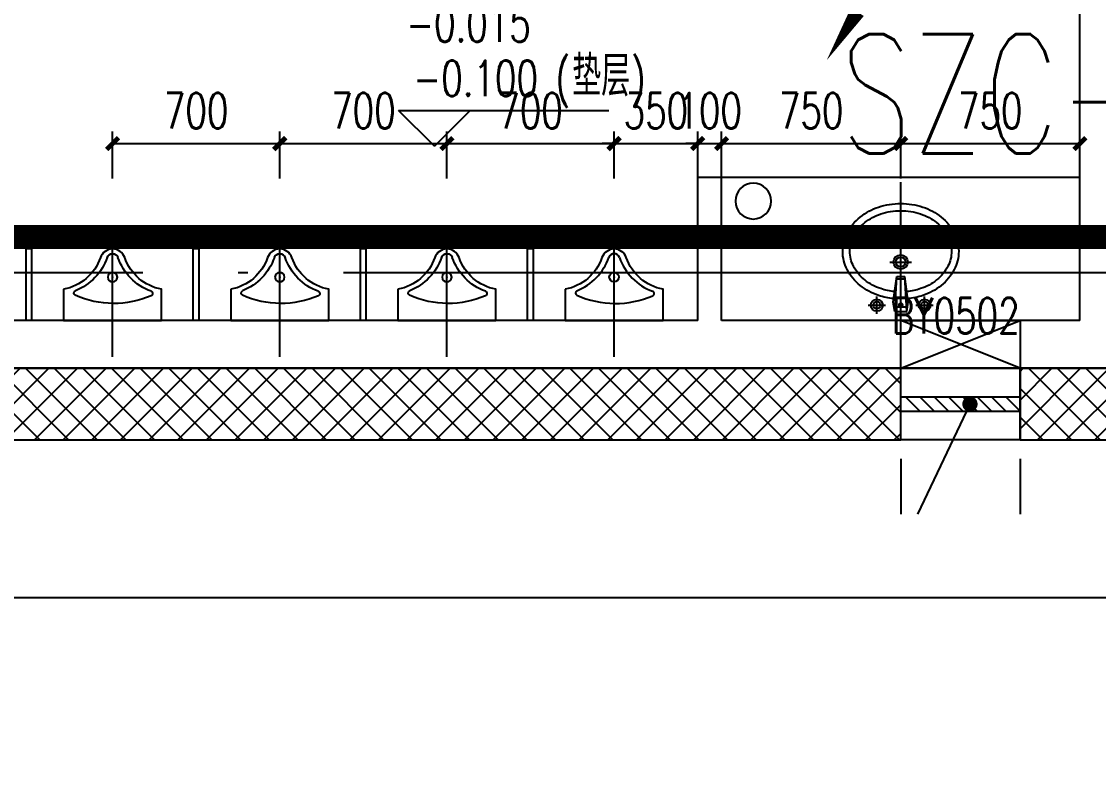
# Model space of a CAD drawing. Extents: x -222544 to -13848, y -31368 to 85559.
# Drawn here: x -47825 to -43316, y -25559 to -22438 of the extents above; entities that cross this region are included whole.
import ezdxf
from ezdxf.enums import TextEntityAlignment as Align
from ezdxf.xclip import XClip

# ---------------------------------------------------------------- set-up
doc = ezdxf.new("R2010")
doc.units = 0
doc.header["$LTSCALE"] = 1000
doc.header["$MEASUREMENT"] = 0
doc.header["$XCLIPFRAME"] = 0
for name, pattern in [('10平面$0$10平面$1$DOTE', [2.42, 2, -0.2, 0.02, -0.2]), ('10平面$0$CENTER', [2, 1.25, -0.25, 0.25, -0.25]), ('10平面$0$DASH', [0.35, 0.25, -0.1]), ('10平面$0$DOTE', [2.42, 2, -0.2, 0.02, -0.2])]:
    doc.linetypes.add(name, pattern=pattern)
doc.layers.get('Defpoints').update_dxf_attribs({"color": 210})
for name, color, linetype in [('10平面$0$10平面$1$A-AXIS-DOTE', 14, '10平面$0$10平面$1$DOTE'), ('10平面$0$A-AXIS-DOTE', 14, '10平面$0$DOTE'), ('10平面$0$A-AXIS-DP', 126, 'Continuous'), ('10平面$0$A-AXIS-SYMB', 3, 'Continuous'), ('10平面$0$A-LIN-V', 9, 'Continuous'), ('10平面$0$A-WC', 223, 'Continuous'), ('10平面$0$A-WINDOW', 140, 'Continuous'), ('10平面$0$A-云线（根据审图意见修改）', 4, 'Continuous'), ('10平面$0$AS-WALL', 40, 'Continuous'), ('10平面$0$AS-结构边线层', 200, 'Continuous'), ('10平面$0$DIM_ELEV', 3, 'Continuous'), ('10平面$0$DIM_SYMB', 3, 'Continuous'), ('10平面$0$PUB_HATCH', 8, 'Continuous'), ('10平面$0$PUB_TEXT', 7, 'Continuous'), ('10平面$0$建-墙-幕', 4, 'Continuous'), ('10平面$0$建-标高', 3, 'Continuous'), ('10平面$0$建-门窗编号', 7, 'Continuous'), ('A-AXIS-DP', 126, 'Continuous'), ('A-WINDOW', 140, 'Continuous'), ('DIM_SYMB', 3, 'Continuous')]:
    doc.layers.add(name, color=color, linetype=linetype)
doc.layers.add('10平面$0$THIN', color=7, linetype='Continuous', lineweight=0)
doc.layers.add('10平面$0$柱间支撑', color=6, linetype='10平面$0$CENTER', lineweight=0)
doc.styles.add('10平面$0$_TCH_DIM_T3', font='SIMPLEX', dxfattribs={"width": 0.705882, "bigfont": 'GBCBIG'})
doc.styles.add('10平面$0$A-STANDARD', font='SIMPLEX', dxfattribs={"bigfont": 'GBCBIG'})
doc.styles.add('10平面$0$A-WIN-LABEL', font='SIMPLEX', dxfattribs={"bigfont": 'GBCBIG'})
doc.styles.add('10平面$0$TSSD_Rein', font='tj-romans1.shx', dxfattribs={"width": 0.7, "bigfont": 'tj-hztxt.shx'})
doc.styles.add('_TCH_DIM_T3', font='SIMPLEX', dxfattribs={"width": 0.705882, "bigfont": 'GBCBIG'})
doc.dimstyles.new('10平面$0$_TCH_ARCH&&80', dxfattribs={"dimtxt": 238, "dimasz": 80, "dimexe": 80, "dimexo": 80, "dimgap": 101, "dimtad": 1, "dimdec": 0, "dimzin": 0, "dimdsep": 46, "dimtxsty": '10平面$0$_TCH_DIM_T3', "dimblk": '10平面$0$_ArchTick', "dimcen": 0.09, "dimclrt": 7, "dimazin": 2, "dimtfac": 1, "dimtdec": 0, "dimtix": 1, "dimtmove": 2, "dimatfit": 3, "dimfxl": 0, "dimtolj": 1, "dimtzin": 0, "dimarcsym": 0})
doc.dimstyles.new('_TCH_ARCH&&50', dxfattribs={"dimtxt": 148.75, "dimasz": 50, "dimexe": 50, "dimexo": 50, "dimgap": 63.125, "dimtad": 1, "dimdec": 0, "dimzin": 0, "dimdsep": 46, "dimtxsty": '_TCH_DIM_T3', "dimblk": 'ARCHTICK', "dimcen": 0.09, "dimclrt": 7, "dimazin": 2, "dimtfac": 1, "dimtdec": 0, "dimtix": 1, "dimtmove": 2, "dimatfit": 3, "dimfxl": 0, "dimtolj": 1, "dimtzin": 0, "dimarcsym": 0})
pattern_1 = [(45, (60, 0), (-60.000061, 60.000061), []), (135, (60, 0), (-60.000061, -60.000061), [])]

# ---------------------------------------------------------------- blocks, each defined once
blk = doc.blocks.new('10平面$0$dote')
at = {"layer": '10平面$0$A-AXIS-DOTE', "ltscale": 2}
for p, q in [((-43117.8, -169748.9), (-43117.8, -75950)), ((98696.4, -255900), (-97273.6, -255900))]:
    blk.add_line(p, q, dxfattribs=at)
blk.add_lwpolyline([(-94568.7, -243562.8), (-72924.8, -176855.6)], dxfattribs=at)
blk = doc.blocks.new('10平面$0$$lvtry$00000224')
at = {"color": 0}
for p, q in [((-362.5, 0), (-362.5, -300)), ((-337.5, 0), (-362.5, 0)), ((-337.5, 0), (-337.5, -300)), ((337.5, 0), (337.5, -300)), ((362.5, 0), (337.5, 0)), ((362.5, 0), (362.5, -300)), ((-337.5, -300), (-362.5, -300)), ((362.5, -300), (337.5, -300))]:
    blk.add_line(p, q, dxfattribs=at)
at = {"color": 0, "elevation": 0}
blk.add_lwpolyline([(-205, -130.7), (-205, 0), (205, 0), (205, -130.7, 0.268068), (50.8, -263.5, -0.317765), (0, -299.6, -0.317765), (-50.8, -263.5, 0.268068)], format="xyb", close=True, dxfattribs=at)
at = {"color": 0}
blk.add_circle((0, -181.6, 0), 20, dxfattribs=at)
for centre, radius, start, end in [((5.1, -466.4, 0), 395, 66.6675, 114.1084), ((-152.2, -115, 0), 10, 114.1084, 248.1394), ((-242.8, -340.9, 0), 233.4, 19.2639, 68.1394), ((242.8, -340.9, 0), 233.4, 110.4941, 160.7361), ((157.6, -112.9, 0), 10, 290.4941, 66.6675), ((0.2, -256, 0), 24, 199.2639, 269.4998), ((-0.2, -256, 0), 24, 270.5002, 340.7361)]:
    blk.add_arc(centre, radius, start, end, dxfattribs=at)
blk.add_point((0, -181.6, 0), dxfattribs=at)
at = {"layer": '10平面$0$A-AXIS-DOTE'}
blk.add_lwpolyline([(0, 152.7), (0, -367.3)], dxfattribs=at)
blk = doc.blocks.new('10平面$0$小便器')
at = {"layer": '10平面$0$A-WC', "xscale": -1, "rotation": 89.99999999999999}
blk.add_blockref('10平面$0$$lvtry$00000224', (2044606.1, 1695653.6), dxfattribs=at)
blk = doc.blocks.new('10平面$0$45345')
at = {"layer": '10平面$0$A-WC'}
h = blk.add_hatch(dxfattribs=at)
h.set_pattern_fill('ANSI31', color=256, scale=10)
h.set_pattern_definition([(30, (40598742844.535, 3385776346.45), (-7.9375, 13.74815), [])])
edge = h.paths.add_edge_path()
edge.add_arc((40598742441.347763, 3385774511.717568), 50, 0, 360)
blk.add_circle((40598742441.347763, 3385774511.717568), 50, dxfattribs=at)
blk = doc.blocks.new('10平面$0$343243')
at = {"layer": '10平面$0$10平面$1$A-AXIS-DOTE'}
blk.add_lwpolyline([(-137039.2, 783550), (-137039.2, 784210)], dxfattribs=at)
at = {"layer": '10平面$0$A-WC'}
for p, q in [((-137039.2, 783829.9), (-137039.2, 783920.1)), ((-137084.2, 783875), (-136994.1, 783875)), ((-137070.6, 783706.5), (-137055.9, 783814.2)), ((-137064.2, 783667.6), (-137055.9, 783814.2)), ((-137056.4, 783804.1), (-137022, 783804.1)), ((-137055.9, 783814.2), (-137022.5, 783814.2)), ((-137014.2, 783667.6), (-137022.5, 783814.2)), ((-137007.7, 783706.5), (-137022.5, 783814.2)), ((-137139.2, 783657.5), (-137139.2, 783730.5)), ((-136939.2, 783657.5), (-136939.2, 783730.5)), ((-137175.7, 783694), (-137102.7, 783694)), ((-137064.2, 783667.6), (-137070.6, 783706.5)), ((-137064.2, 783667.6), (-137014.2, 783667.6)), ((-137063.1, 783687.3), (-137015.3, 783687.3)), ((-137014.2, 783667.6), (-137007.7, 783706.5)), ((-136975.7, 783694), (-136902.7, 783694))]:
    blk.add_line(p, q, dxfattribs=at)
for points in [[(-137068.6, 783721.5, -0.055034), (-137132.1, 783735, -0.088849), (-137208.4, 783776.4, -0.104988), (-137263.3, 783843.2, -0.12017), (-137282, 783920, -0.12017), (-137263.3, 783996.8, -0.104988), (-137208.4, 784063.6, -0.088849), (-137132.1, 784105, -0.080052), (-137039.2, 784120, -0.080052)], [(-137039.2, 784120, -0.080052), (-136946.3, 784105, -0.088849), (-136870, 784063.6, -0.104988), (-136815.1, 783996.8, -0.12017), (-136796.4, 783920, -0.12017), (-136815.1, 783843.2, -0.104988), (-136870, 783776.4, -0.088849), (-136946.3, 783735, -0.055034), (-137009.8, 783721.5, -0.080052)], [(-137064.5, 783751.2, -0.056066), (-137122.6, 783763.4, -0.088849), (-137189.7, 783799.8, -0.104988), (-137236.6, 783857, -0.12017), (-137252, 783920, -0.12017), (-137236.6, 783983, -0.104988), (-137189.7, 784040.2, -0.088849), (-137122.6, 784076.6, -0.080052), (-137039.2, 784090, -0.080052)], [(-137039.2, 784090, -0.080052), (-136955.7, 784076.6, -0.088849), (-136888.7, 784040.2, -0.104988), (-136841.7, 783983, -0.12017), (-136826.4, 783920, -0.12017), (-136841.7, 783857, -0.104988), (-136888.7, 783799.8, -0.088849), (-136955.7, 783763.4, -0.056066), (-137013.9, 783751.2, -0.080052)]]:
    blk.add_lwpolyline(points, format="xyb", dxfattribs=at)
for centre, radius in [((-137039.2, 783875), 30), ((-137039.2, 783875), 20), ((-137139.2, 783694), 25), ((-137139.2, 783694), 15), ((-136939.2, 783694), 25), ((-136939.2, 783694), 15)]:
    blk.add_circle(centre, radius, dxfattribs=at)
for centre, start, end in [((-137040.4, 783694.7), 80.5252, 279.4748), ((-137038, 783694.7), 260.5252, 99.4748)]:
    blk.add_arc(centre, 7.19, start, end, dxfattribs=at)
blk = doc.blocks.new('10平面$0$G$CA7A27C8F')
at = {"layer": '10平面$0$A-AXIS-DOTE'}
blk.add_lwpolyline([(2222.2, -4362.9), (1702.2, -4362.9)], dxfattribs=at)
at = {"layer": '10平面$0$A-AXIS-SYMB'}
blk.add_lwpolyline([(363.8, -3082.9, 0, 0, 0), (979.6, -3472.9, 0, 64, 0), (776.8, -3344.5, 0, 0, 0)], format="xyseb", dxfattribs=at)
at = {"layer": '10平面$0$A-WC'}
for p, q in [((1469.6, -3912.9), (1469.6, -2412.9)), ((2069.6, -4700.4), (1769.6, -4700.4)), ((1769.6, -4700.4), (1769.6, -4725.4)), ((2069.6, -4725.4), (1769.6, -4725.4)), ((2069.6, -4700.4), (2069.6, -4725.4))]:
    blk.add_line(p, q, dxfattribs=at)
at = {"layer": '10平面$0$A-WC', "elevation": 0}
blk.add_lwpolyline([(1938.9, -4567.9), (2069.6, -4567.9), (2069.6, -4157.9), (1938.9, -4157.9, -0.268068), (1806.1, -4312.1, 0.317765), (1769.9, -4362.9, 0.317765), (1806.1, -4413.7, -0.268068)], format="xyb", close=True, dxfattribs=at)
at = {"layer": '10平面$0$A-WC'}
blk.add_circle((1887.9, -4362.9, 0), 20, dxfattribs=at)
for centre, radius, start, end in [((1728.6, -4120.1, 0), 233.4, 289.2639, 339.5059), ((1956.7, -4205.3, 0), 10, 23.3325, 159.5059), ((1603.1, -4357.8, 0), 395, 335.8916, 23.3325), ((1813.6, -4363.1, 0), 24, 109.2639, 179.4998), ((1813.6, -4362.7, 0), 24, 180.5002, 250.7361), ((1728.6, -4605.7, 0), 233.4, 21.8606, 70.7361), ((1954.6, -4515.1, 0), 10, 201.8606, 335.8916)]:
    blk.add_arc(centre, radius, start, end, dxfattribs=at)
blk.add_point((1887.9, -4362.9, 0), dxfattribs=at)
at = {"layer": '10平面$0$AS-WALL'}
for p, q in [((2269.6, -2312.9), (2269.6, -3962.9)), ((2069.6, -2412.9), (369.6, -2412.9)), ((2069.6, -2412.9), (2069.6, -3912.9)), ((2069.6, -3912.9), (1469.6, -3912.9)), ((1469.6, -4012.9), (1469.6, -3912.9)), ((2269.6, -3962.9), (2269.6, -7212.9)), ((2069.6, -4012.9), (1469.6, -4012.9)), ((2069.6, -4012.9), (2069.6, -7012.9))]:
    blk.add_line(p, q, dxfattribs=at)
at = {"rotation": 180}
for p in [(2046675.7, 1690590.7), (2046675.7, 1689890.7), (2046675.7, 1689190.7)]:
    blk.add_blockref('10平面$0$小便器', p, dxfattribs=at)
at = {"layer": '10平面$0$A-LIN-V', "xscale": -1.5, "yscale": 1.5, "zscale": 1.5}
blk.add_blockref('10平面$0$45345', (60898115231.5, -5078665547.6), dxfattribs=at)
at = {"layer": '10平面$0$A-WINDOW', "rotation": 90}
blk.add_blockref('10平面$0$343243', (785699.6, 133876.3), dxfattribs=at)
blk = doc.blocks.new('10平面$0$43243')
at = {"layer": '10平面$0$AS-结构边线层'}
for points in [[(-263994.2, 621290.1), (-277514.2, 621290.1), (-277514.2, 621120.1), (-279354.2, 621120.1), (-279354.2, 620570.1), (-281454.2, 620570), (-281454.2, 621120.1), (-295987, 621120.1), (-313454.2, 567285.8)], [(-196514.2, 548350), (-175294.2, 548350), (-175294.2, 548520), (-173454.2, 548520), (-173454.2, 549070), (-171354.2, 549070), (-171354.2, 548520), (-169514.2, 548520), (-169514.2, 548350), (-155994.2, 548350), (-155994.2, 548520), (-146454.2, 548520), (-146454.2, 549070), (-144354.2, 549070), (-144354.2, 548520), (-128354.2, 548520), (-128354.2, 548810), (-128054.2, 548810), (-128054.2, 561350), (-131054.2, 561350), (-131054.2, 565490), (-128054.2, 565490), (-128054.2, 594490)]]:
    blk.add_lwpolyline(points, dxfattribs=at)
blk = doc.blocks.new('10平面$0$3132')
at = {"layer": '10平面$0$DIM_ELEV', "linetype": '10平面$0$DASH', "const_width": 30}
blk.add_lwpolyline([(-138910, 553650), (-126980, 553650, -0.414214), (-126480, 553150), (-126480, 548160, -0.414214), (-126980, 547660), (-138910, 547660, -0.414214), (-139410, 548160), (-139410, 553150, -0.414214)], format="xyb", close=True, dxfattribs=at)
blk = doc.blocks.new('10平面$0$23124232432')
at = {"layer": '10平面$0$柱间支撑', "const_width": 100}
blk.add_lwpolyline([(-129054.2, 549070), (-137654.2, 549070)], dxfattribs=at)
at = {"layer": '10平面$0$THIN', "style": '10平面$0$TSSD_Rein', "width": 0.7}
blk.add_text('SZC-1', height=500, dxfattribs=at).set_placement((-133354.2, 549270), align=Align.BOTTOM_CENTER)
blk = doc.blocks.new('10平面$0$34242343243')
at = {"layer": '10平面$0$A-LIN-V'}
for p, q in [((-307132.6, 586606.9), (-299596.5, 609833.6)), ((-306942.4, 586545.2), (-299406.2, 609771.8))]:
    blk.add_line(p, q, dxfattribs=at)
blk = doc.blocks.new('10平面$0$2343243')
at = {"layer": '10平面$0$A-云线（根据审图意见修改）', "color": 1, "ltscale": 500}
blk.add_lwpolyline([(-265623.3, 705106.7), (-178050.5, 972846.4), (-230714.5, 804820)], dxfattribs=at)
blk = doc.blocks.new('*U91')
at = {"color": 0}
for p, q in [((-250, 150), (250, 150)), ((250, 30), (-250, 30)), ((-250, -30), (-190, 30)), ((-190, -30), (-130, 30)), ((-130, -30), (-70, 30)), ((-70, -30), (-10, 30)), ((-10, -30), (50, 30)), ((50, -30), (110, 30)), ((110, -30), (170, 30)), ((170, -30), (230, 30)), ((250, -30), (-250, -30)), ((-250, -150), (250, -150))]:
    blk.add_line(p, q, dxfattribs=at)
for points in [[(-250, -150), (-250, 150)], [(250, -150), (250, 150)]]:
    blk.add_lwpolyline(points, dxfattribs=at)
blk = doc.blocks.new('*U90')
at = {"color": 0, "xscale": 0.001999999996058992, "yscale": 0.003333333333333334, "zscale": 0.001999999996058992}
blk.add_blockref('*U91', (0, 0), dxfattribs=at)
blk = doc.blocks.new('10平面$0$_ArchTick')
at = {"color": 0, "linetype": 'ByBlock', "const_width": 0.4}
blk.add_lwpolyline([(-0.5, -0.5), (0.5, 0.5)], dxfattribs=at)
blk = doc.blocks.new('*D1616')
at = {"layer": '10平面$0$A-AXIS-DP', "color": 0, "lineweight": -2, "transparency": 16777216}
for p, q in [((-133904.2, 548140), (-133904.2, 547180)), ((-133404.2, 548140), (-133404.2, 547180)), ((-133904.2, 547260), (-133984.2, 547260)), ((-133904.2, 547260), (-133404.2, 547260)), ((-133404.2, 547260), (-133324.2, 547260))]:
    blk.add_line(p, q, dxfattribs=at)
at = {"layer": 'Defpoints', "color": 0, "transparency": 16777216}
for p in [(-133904.2, 548220), (-133404.2, 548220), (-133404.2, 547260)]:
    blk.add_point(p, dxfattribs=at)
at = {"layer": '10平面$0$A-AXIS-DP', "color": 0, "lineweight": -2, "transparency": 16777216, "xscale": 80, "yscale": 80, "zscale": 80}
blk.add_blockref('10平面$0$_ArchTick', (-133904.2, 547260), dxfattribs=at)
at = {"layer": '10平面$0$A-AXIS-DP', "color": 0, "lineweight": -2, "transparency": 16777216, "xscale": 80, "yscale": 80, "zscale": 80, "rotation": 180}
blk.add_blockref('10平面$0$_ArchTick', (-133404.2, 547260), dxfattribs=at)
at = {"layer": '10平面$0$A-AXIS-DP', "color": 7, "transparency": 16777216, "insert": (-133654.2, 547480), "char_height": 238, "attachment_point": 5, "style": '10平面$0$_TCH_DIM_T3'}
blk.add_mtext('\\A1;500', dxfattribs=at)
blk = doc.blocks.new('*D1617')
at = {"layer": '10平面$0$A-AXIS-DP', "color": 0, "lineweight": -2, "transparency": 16777216}
for p, q in [((-133404.2, 548140), (-133404.2, 547180)), ((-128854.2, 548140), (-128854.2, 547180)), ((-133404.2, 547260), (-128854.2, 547260))]:
    blk.add_line(p, q, dxfattribs=at)
at = {"layer": 'Defpoints', "color": 0, "transparency": 16777216}
for p in [(-133404.2, 548220), (-128854.2, 548220), (-128854.2, 547260)]:
    blk.add_point(p, dxfattribs=at)
at = {"layer": '10平面$0$A-AXIS-DP', "color": 0, "lineweight": -2, "transparency": 16777216, "xscale": 80, "yscale": 80, "zscale": 80, "rotation": 180}
blk.add_blockref('10平面$0$_ArchTick', (-133404.2, 547260), dxfattribs=at)
at = {"layer": '10平面$0$A-AXIS-DP', "color": 0, "lineweight": -2, "transparency": 16777216, "xscale": 80, "yscale": 80, "zscale": 80}
blk.add_blockref('10平面$0$_ArchTick', (-128854.2, 547260), dxfattribs=at)
at = {"layer": '10平面$0$A-AXIS-DP', "color": 7, "transparency": 16777216, "insert": (-131129.2, 547480), "char_height": 238, "attachment_point": 5, "style": '10平面$0$_TCH_DIM_T3'}
blk.add_mtext('\\A1;4550', dxfattribs=at)
blk = doc.blocks.new('_ArchTick')
at = {"color": 0, "linetype": 'ByBlock', "const_width": 0.4}
blk.add_lwpolyline([(-0.5, -0.5), (0.5, 0.5)], dxfattribs=at)
blk = doc.blocks.new('*D363')
at = {"layer": 'A-AXIS-DP', "color": 0, "lineweight": -2, "transparency": 16777216}
for p, q in [((-47444, -23095.4), (-47444, -22899.6)), ((-46744, -23095.4), (-46744, -22899.6)), ((-47444, -22949.6), (-46744, -22949.6))]:
    blk.add_line(p, q, dxfattribs=at)
at = {"layer": 'Defpoints', "color": 0, "transparency": 16777216}
for p in [(-46744, -22949.6), (-47444, -23145.4), (-46744, -23145.4)]:
    blk.add_point(p, dxfattribs=at)
at = {"layer": 'A-AXIS-DP', "color": 0, "lineweight": -2, "transparency": 16777216, "xscale": 50, "yscale": 50, "zscale": 50, "rotation": 180}
blk.add_blockref('_ArchTick', (-47444, -22949.6), dxfattribs=at)
at = {"layer": 'A-AXIS-DP', "color": 0, "lineweight": -2, "transparency": 16777216, "xscale": 50, "yscale": 50, "zscale": 50}
blk.add_blockref('_ArchTick', (-46744, -22949.6), dxfattribs=at)
at = {"layer": 'A-AXIS-DP', "color": 7, "transparency": 16777216, "insert": (-47094, -22812.1), "char_height": 148.75, "attachment_point": 5, "style": '_TCH_DIM_T3'}
blk.add_mtext('\\A1;700', dxfattribs=at)
blk = doc.blocks.new('*D364')
at = {"layer": 'A-AXIS-DP', "color": 0, "lineweight": -2, "transparency": 16777216}
for p, q in [((-46744, -23095.4), (-46744, -22899.6)), ((-46044, -23095.4), (-46044, -22899.6)), ((-46744, -22949.6), (-46044, -22949.6))]:
    blk.add_line(p, q, dxfattribs=at)
at = {"layer": 'Defpoints', "color": 0, "transparency": 16777216}
for p in [(-46044, -22949.6), (-46744, -23145.4), (-46044, -23145.4)]:
    blk.add_point(p, dxfattribs=at)
at = {"layer": 'A-AXIS-DP', "color": 0, "lineweight": -2, "transparency": 16777216, "xscale": 50, "yscale": 50, "zscale": 50, "rotation": 180}
blk.add_blockref('_ArchTick', (-46744, -22949.6), dxfattribs=at)
at = {"layer": 'A-AXIS-DP', "color": 0, "lineweight": -2, "transparency": 16777216, "xscale": 50, "yscale": 50, "zscale": 50}
blk.add_blockref('_ArchTick', (-46044, -22949.6), dxfattribs=at)
at = {"layer": 'A-AXIS-DP', "color": 7, "transparency": 16777216, "insert": (-46394, -22812.1), "char_height": 148.75, "attachment_point": 5, "style": '_TCH_DIM_T3'}
blk.add_mtext('\\A1;700', dxfattribs=at)
blk = doc.blocks.new('*D365')
at = {"layer": 'A-AXIS-DP', "color": 0, "lineweight": -2, "transparency": 16777216}
for p, q in [((-46044, -23095.4), (-46044, -22899.6)), ((-45344, -23095.4), (-45344, -22899.6)), ((-46044, -22949.6), (-45344, -22949.6))]:
    blk.add_line(p, q, dxfattribs=at)
at = {"layer": 'Defpoints', "color": 0, "transparency": 16777216}
for p in [(-45344, -22949.6), (-46044, -23145.4), (-45344, -23145.4)]:
    blk.add_point(p, dxfattribs=at)
at = {"layer": 'A-AXIS-DP', "color": 0, "lineweight": -2, "transparency": 16777216, "xscale": 50, "yscale": 50, "zscale": 50, "rotation": 180}
blk.add_blockref('_ArchTick', (-46044, -22949.6), dxfattribs=at)
at = {"layer": 'A-AXIS-DP', "color": 0, "lineweight": -2, "transparency": 16777216, "xscale": 50, "yscale": 50, "zscale": 50}
blk.add_blockref('_ArchTick', (-45344, -22949.6), dxfattribs=at)
at = {"layer": 'A-AXIS-DP', "color": 7, "transparency": 16777216, "insert": (-45694, -22812.1), "char_height": 148.75, "attachment_point": 5, "style": '_TCH_DIM_T3'}
blk.add_mtext('\\A1;700', dxfattribs=at)
blk = doc.blocks.new('*D366')
at = {"layer": 'A-AXIS-DP', "color": 0, "lineweight": -2, "transparency": 16777216}
for p, q in [((-45344, -23095.4), (-45344, -22899.6)), ((-44994, -23095.4), (-44994, -22899.6)), ((-45344, -22949.6), (-45394, -22949.6)), ((-45344, -22949.6), (-44994, -22949.6)), ((-44994, -22949.6), (-44944, -22949.6))]:
    blk.add_line(p, q, dxfattribs=at)
at = {"layer": 'Defpoints', "color": 0, "transparency": 16777216}
for p in [(-44994, -22949.6), (-45344, -23145.4), (-44994, -23145.4)]:
    blk.add_point(p, dxfattribs=at)
at = {"layer": 'A-AXIS-DP', "color": 0, "lineweight": -2, "transparency": 16777216, "xscale": 50, "yscale": 50, "zscale": 50}
blk.add_blockref('_ArchTick', (-45344, -22949.6), dxfattribs=at)
at = {"layer": 'A-AXIS-DP', "color": 0, "lineweight": -2, "transparency": 16777216, "xscale": 50, "yscale": 50, "zscale": 50, "rotation": 180}
blk.add_blockref('_ArchTick', (-44994, -22949.6), dxfattribs=at)
at = {"layer": 'A-AXIS-DP', "color": 7, "transparency": 16777216, "insert": (-45169, -22812.1), "char_height": 148.75, "attachment_point": 5, "style": '_TCH_DIM_T3'}
blk.add_mtext('\\A1;350', dxfattribs=at)
blk = doc.blocks.new('*D367')
at = {"layer": 'A-AXIS-DP', "color": 0, "lineweight": -2, "transparency": 16777216}
for p, q in [((-44994, -23095.4), (-44994, -22899.6)), ((-44894, -23095.4), (-44894, -22899.6)), ((-44994, -22949.6), (-45044, -22949.6)), ((-44994, -22949.6), (-44894, -22949.6)), ((-44894, -22949.6), (-44844, -22949.6))]:
    blk.add_line(p, q, dxfattribs=at)
at = {"layer": 'Defpoints', "color": 0, "transparency": 16777216}
for p in [(-44894, -22949.6), (-44994, -23145.4), (-44894, -23145.4)]:
    blk.add_point(p, dxfattribs=at)
at = {"layer": 'A-AXIS-DP', "color": 0, "lineweight": -2, "transparency": 16777216, "xscale": 50, "yscale": 50, "zscale": 50}
blk.add_blockref('_ArchTick', (-44994, -22949.6), dxfattribs=at)
at = {"layer": 'A-AXIS-DP', "color": 0, "lineweight": -2, "transparency": 16777216, "xscale": 50, "yscale": 50, "zscale": 50, "rotation": 180}
blk.add_blockref('_ArchTick', (-44894, -22949.6), dxfattribs=at)
at = {"layer": 'A-AXIS-DP', "color": 7, "transparency": 16777216, "insert": (-44944, -22812.1), "char_height": 148.75, "attachment_point": 5, "style": '_TCH_DIM_T3'}
blk.add_mtext('\\A1;100', dxfattribs=at)
blk = doc.blocks.new('*D368')
at = {"layer": 'A-AXIS-DP', "color": 0, "lineweight": -2, "transparency": 16777216}
for p, q in [((-44894, -23095.4), (-44894, -22899.6)), ((-44144, -23095.4), (-44144, -22899.6)), ((-44894, -22949.6), (-44144, -22949.6))]:
    blk.add_line(p, q, dxfattribs=at)
at = {"layer": 'Defpoints', "color": 0, "transparency": 16777216}
for p in [(-44144, -22949.6), (-44894, -23145.4), (-44144, -23145.4)]:
    blk.add_point(p, dxfattribs=at)
at = {"layer": 'A-AXIS-DP', "color": 0, "lineweight": -2, "transparency": 16777216, "xscale": 50, "yscale": 50, "zscale": 50, "rotation": 180}
blk.add_blockref('_ArchTick', (-44894, -22949.6), dxfattribs=at)
at = {"layer": 'A-AXIS-DP', "color": 0, "lineweight": -2, "transparency": 16777216, "xscale": 50, "yscale": 50, "zscale": 50}
blk.add_blockref('_ArchTick', (-44144, -22949.6), dxfattribs=at)
at = {"layer": 'A-AXIS-DP', "color": 7, "transparency": 16777216, "insert": (-44519, -22812.1), "char_height": 148.75, "attachment_point": 5, "style": '_TCH_DIM_T3'}
blk.add_mtext('\\A1;750', dxfattribs=at)
blk = doc.blocks.new('*D369')
at = {"layer": 'A-AXIS-DP', "color": 0, "lineweight": -2, "transparency": 16777216}
for p, q in [((-44144, -23095.4), (-44144, -22899.6)), ((-43394, -23095.4), (-43394, -22899.6)), ((-44144, -22949.6), (-43394, -22949.6))]:
    blk.add_line(p, q, dxfattribs=at)
at = {"layer": 'Defpoints', "color": 0, "transparency": 16777216}
for p in [(-43394, -22949.6), (-44144, -23145.4), (-43394, -23145.4)]:
    blk.add_point(p, dxfattribs=at)
at = {"layer": 'A-AXIS-DP', "color": 0, "lineweight": -2, "transparency": 16777216, "xscale": 50, "yscale": 50, "zscale": 50, "rotation": 180}
blk.add_blockref('_ArchTick', (-44144, -22949.6), dxfattribs=at)
at = {"layer": 'A-AXIS-DP', "color": 0, "lineweight": -2, "transparency": 16777216, "xscale": 50, "yscale": 50, "zscale": 50}
blk.add_blockref('_ArchTick', (-43394, -22949.6), dxfattribs=at)
at = {"layer": 'A-AXIS-DP', "color": 7, "transparency": 16777216, "insert": (-43769, -22812.1), "char_height": 148.75, "attachment_point": 5, "style": '_TCH_DIM_T3'}
blk.add_mtext('\\A1;750', dxfattribs=at)
blk = doc.blocks.new('10平面')
at = {"layer": '10平面$0$PUB_HATCH'}
h = blk.add_hatch(dxfattribs=at)
h.set_pattern_fill('多孔材料', color=256, scale=30, style=0)
h.set_pattern_definition(pattern_1)
h.paths.add_polyline_path([(-137854.2, 548220), (-133904.2, 548220), (-133904.2, 548520), (-137854.2, 548520)])
h = blk.add_hatch(dxfattribs=at)
h.set_pattern_fill('多孔材料', color=256, scale=30, style=0)
h.set_pattern_definition(pattern_1)
h.paths.add_polyline_path([(-128354.2, 548520), (-133404.2, 548520), (-133404.2, 548220), (-128204.2, 548220), (-128204.2, 548420)])
at = {"layer": '10平面$0$A-AXIS-SYMB'}
blk.add_line((-133614.2, 548370), (-134275.8, 546980), dxfattribs=at)
at = {"layer": '10平面$0$A-AXIS-SYMB', "const_width": 32}
blk.add_lwpolyline([(-133607.3, 548384.4, 1), (-133621.1, 548355.6, 1)], format="xyb", close=True, dxfattribs=at)
at = {"layer": '10平面$0$A-LIN-V'}
blk.add_lwpolyline([(-313754.2, 564870), (-313754.2, 567383.3), (-299930.8, 609942.1), (-299658.7, 609853.7)], dxfattribs=at)
at = {"layer": '10平面$0$A-WINDOW'}
for p, q in [((-133904.2, 548520), (-133904.2, 548720)), ((-133904.2, 548720), (-133404.2, 548720)), ((-133904.2, 548520), (-133404.2, 548720)), ((-133404.2, 548520), (-133904.2, 548720)), ((-133404.2, 548720), (-133404.2, 548520)), ((-133404.2, 548520), (-133904.2, 548520))]:
    blk.add_line(p, q, dxfattribs=at)
at = {"layer": '10平面$0$AS-WALL'}
for p, q in [((-133904.2, 548520), (-137854.2, 548520)), ((-133904.2, 548220), (-133904.2, 548520)), ((-128354.2, 548520), (-133404.2, 548520)), ((-133404.2, 548520), (-133404.2, 548220)), ((-137854.2, 548220), (-133904.2, 548220)), ((-133404.2, 548220), (-128204.2, 548220))]:
    blk.add_line(p, q, dxfattribs=at)
at = {"layer": '10平面$0$建-墙-幕'}
for p, q in [((-299739.2, 609879.8), (-307866.7, 584830.7)), ((-307835, 584820.4), (-299707.5, 609869.6)), ((-307803.3, 584810.1), (-299675.8, 609859.3)), ((-307771.6, 584799.8), (-299644, 609849))]:
    blk.add_line(p, q, dxfattribs=at)
at = {"layer": '10平面$0$建-标高'}
for p, q in [((-135856.4, 549450), (-136006.4, 549600)), ((-136006.4, 549600), (-135126.4, 549600)), ((-135856.4, 549450), (-135706.4, 549600))]:
    blk.add_line(p, q, dxfattribs=at)
at = {"rotation": 270}
blk.add_blockref('10平面$0$G$CA7A27C8F', (-130741.3, 550789.6), dxfattribs=at)
at = {"layer": '10平面$0$A-AXIS-DP'}
for name in ['10平面$0$2343243', '10平面$0$3132']:
    blk.add_blockref(name, (0, 0), dxfattribs=at)
at = {"layer": '10平面$0$A-WINDOW'}
blk.add_blockref('10平面$0$43243', (0, 0), dxfattribs=at)
ref = blk.add_blockref('*U90', (-133654.2, 548370), dxfattribs=dict(at, xscale=500.000000985252, yscale=-300, zscale=300, rotation=179.9999999936631))
ref.add_attrib('A', 'BY0502', (-133941.7, 548665.6), dxfattribs={"layer": '10平面$0$建-门窗编号', "height": 148.75, "rotation": 360, "style": '10平面$0$A-WIN-LABEL', "width": 0.705882})
at = {"layer": '10平面$0$AS-WALL'}
blk.add_blockref('10平面$0$dote', (-220736.4, 804820), dxfattribs=at)
at = {"layer": '10平面$0$DIM_SYMB'}
blk.add_blockref('10平面$0$34242343243', (0, 0), dxfattribs=at)
at = {"layer": '10平面$0$柱间支撑'}
blk.add_blockref('10平面$0$23124232432', (0, 0), dxfattribs=at)
at = {"layer": '10平面$0$PUB_TEXT', "style": '10平面$0$A-STANDARD', "width": 0.705882}
for s, height, p in [('-0.015', 148.75, (-135975, 549887.5)), ('(', 148.8, (-135350, 549660)), (')', 148.8, (-135034.3, 549660)), ('-0.100', 148.75, (-135945, 549660))]:
    blk.add_text(s, height=height, dxfattribs=at).set_placement(p)
at = {"layer": '10平面$0$PUB_TEXT', "style": '10平面$0$A-STANDARD'}
blk.add_text('垫层', height=168.79, dxfattribs=at).set_placement((-135280, 549660))
at = {"layer": '10平面$0$A-AXIS-DP'}
for p1, p2, picture, middle in [((-133904.2, 548220), (-133404.2, 548220), '*D1616', (-133654.2, 547480)), ((-133404.2, 548220), (-128854.2, 548220), '*D1617', (-131129.2, 547480))]:
    dim = blk.add_aligned_dim(p1=p1, p2=p2, distance=-960, dimstyle='10平面$0$_TCH_ARCH&&80', dxfattribs=at)
    dim.commit()
    dim.dimension.update_dxf_attribs({"geometry": picture, "text_midpoint": middle})

msp = doc.modelspace()

# ---------------------------------------------------------------- block references
at = {"layer": 'A-AXIS-DP'}
ref = msp.add_blockref('10平面', (219215.3, -697248.6), dxfattribs=at)
XClip(ref).set_block_clipping_path([(-267853.3911283911, 713226.9498461919), (-262996.9796748553, 723713.1898612839)])
at = {"layer": 'A-WINDOW'}
ref = msp.add_blockref('10平面', (255918.8, -625482.5), dxfattribs=at)
XClip(ref).set_block_clipping_path([(-300678.8416407659, 609273.1189870307), (-293749.4263029593, 621732.488867046)])
ref = msp.add_blockref('10平面', (89760.1, -572410.9), dxfattribs=at)
XClip(ref).set_block_clipping_path([(-138649.4371028924, 547908.4159631686), (-127397.9057266749, 552712.4060170917)])
at = {"layer": 'DIM_SYMB'}
ref = msp.add_blockref('10平面', (199076.5, -794617.3), dxfattribs=at)
XClip(ref).set_block_clipping_path([(-232392.0561316109, 827085.1265105864), (-225852.3232791438, 833011.0461944257)])

# ---------------------------------------------------------------- next in the draw order: linework, layer by layer
msp.add_lwpolyline([(-48889.3, -19698.5), (-37637.8, -19698.5), (-37637.8, -24853.1), (-48889.3, -24853.1)], close=True, dxfattribs=at)

# ---------------------------------------------------------------- next in the draw order: dimensions: what is measured, and where the dimension line sits
at = {"layer": 'A-AXIS-DP'}
for p1, p2, picture, middle in [((-47444, -23145.4), (-46744, -23145.4), '*D363', (-47094, -22812.1)), ((-46744, -23145.4), (-46044, -23145.4), '*D364', (-46394, -22812.1)), ((-46044, -23145.4), (-45344, -23145.4), '*D365', (-45694, -22812.1)), ((-45344, -23145.4), (-44994, -23145.4), '*D366', (-45169, -22812.1)), ((-44994, -23145.4), (-44894, -23145.4), '*D367', (-44944, -22812.1)), ((-44894, -23145.4), (-44144, -23145.4), '*D368', (-44519, -22812.1)), ((-44144, -23145.4), (-43394, -23145.4), '*D369', (-43769, -22812.1))]:
    dim = msp.add_aligned_dim(p1=p1, p2=p2, distance=195.7, dimstyle='_TCH_ARCH&&50', dxfattribs=at)
    dim.commit()
    dim.dimension.update_dxf_attribs({"geometry": picture, "text_midpoint": middle})

doc.saveas('drawing.dxf')
